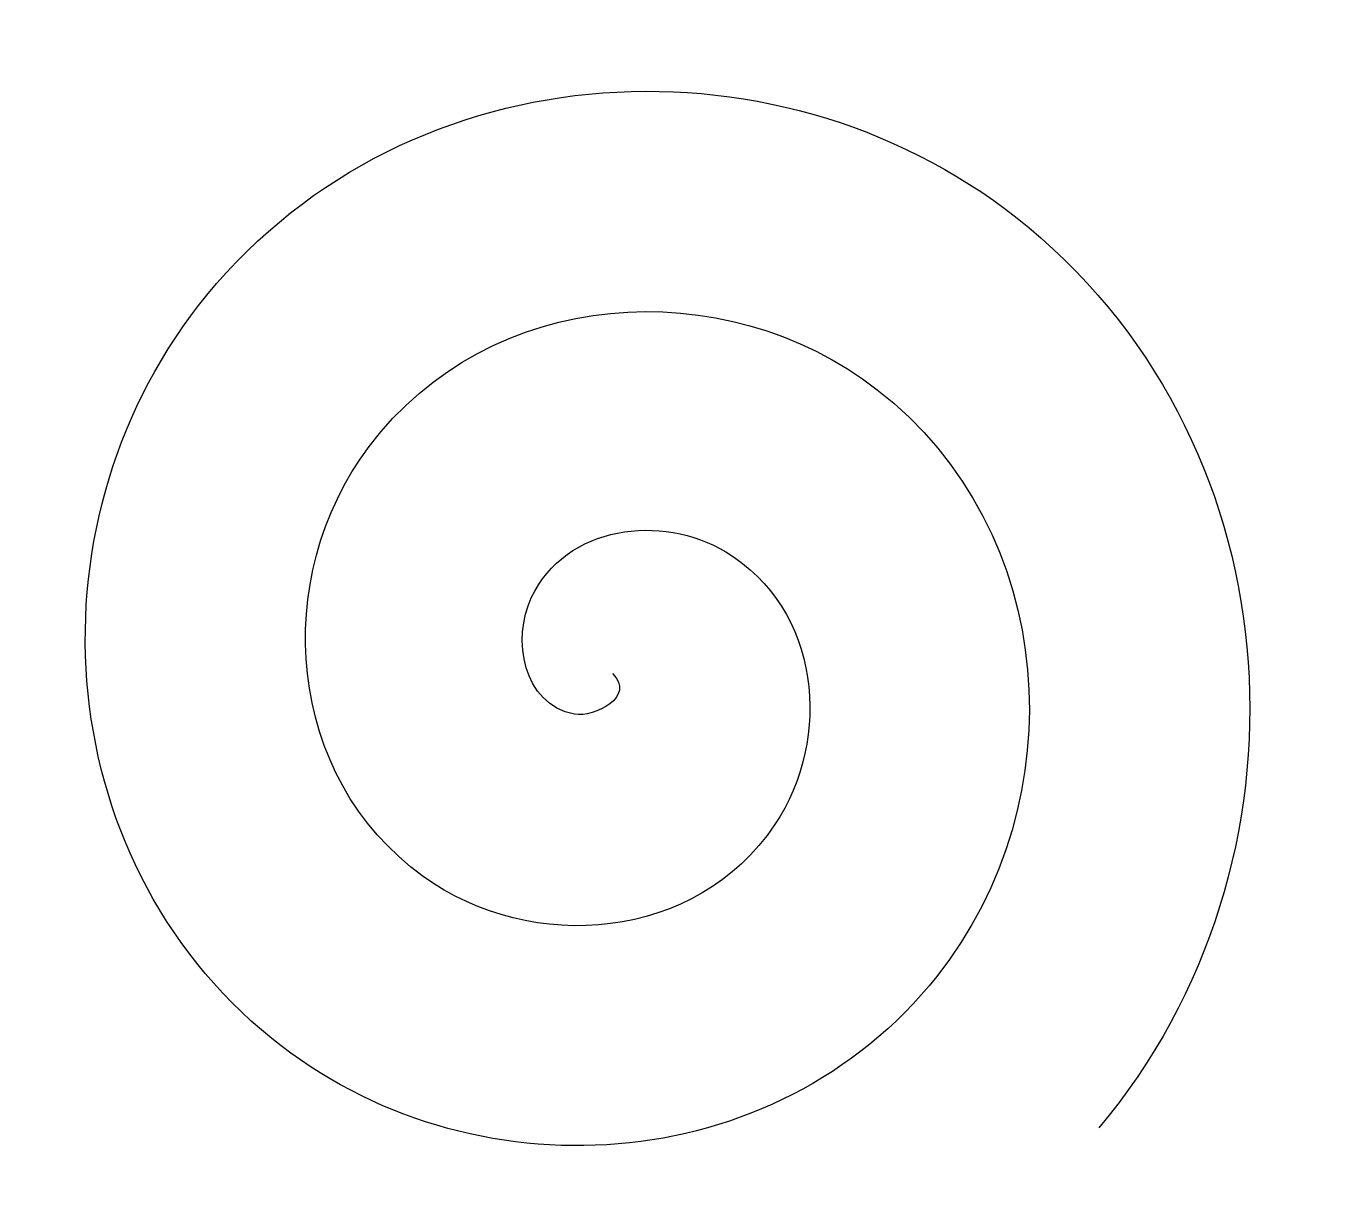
# Model space of a CAD drawing. Extents: x -1.9 to 42.3, y -1.7 to 38.4.
import ezdxf

# ---------------------------------------------------------------- set-up
doc = ezdxf.new("R2010")
doc.units = 0
doc.layers.add('Layer_1', color=7, linetype='CONTINUOUS')

msp = doc.modelspace()

# ---------------------------------------------------------------- linework, layer by layer
at = {"layer": 'Layer_1', "color": 7}
for points in [[(4.252931, 29.168324), (11.196178, 37.626461), (24.049306, 38.369956), (32.346186, 31.478613)], [(32.346186, 31.478613), (41.557292, 23.827948), (42.34288, 9.759338), (34.748904, 0.705428)], [(9.797654, 23.993259), (13.901964, 29.44611), (21.907772, 30.020759), (27.171113, 25.933899)], [(6.470825, 3.755016), (-1.2348, 9.990213), (-1.93618, 21.628863), (4.252931, 29.168324)], [(27.171113, 25.933899), (33.37378, 21.117662), (33.990785, 11.903441), (29.204182, 5.880493)], [(11.645897, 9.29973), (6.940966, 12.689175), (6.408837, 19.490977), (9.797654, 23.993259)], [(15.342376, 18.818168), (16.523896, 21.310014), (19.80138, 21.71017), (21.996041, 20.389185)], [(21.996041, 20.389185), (25.216795, 18.450583), (25.662184, 14.026749), (23.65946, 11.055558)], [(16.820969, 14.84447), (15.043361, 15.175305), (14.681854, 17.425137), (15.342376, 18.818168)], [(18.114737, 16.230649), (18.948748, 15.452218), (17.476928, 14.722365), (16.820969, 14.84447)], [(23.65946, 11.055558), (20.990144, 7.09546), (15.384724, 6.606298), (11.645897, 9.29973)], [(29.204182, 5.880493), (23.677859, -1.073233), (13.252373, -1.732443), (6.470825, 3.755016)]]:
    msp.add_open_spline(points, degree=3, dxfattribs=at)

doc.saveas('drawing.dxf')
